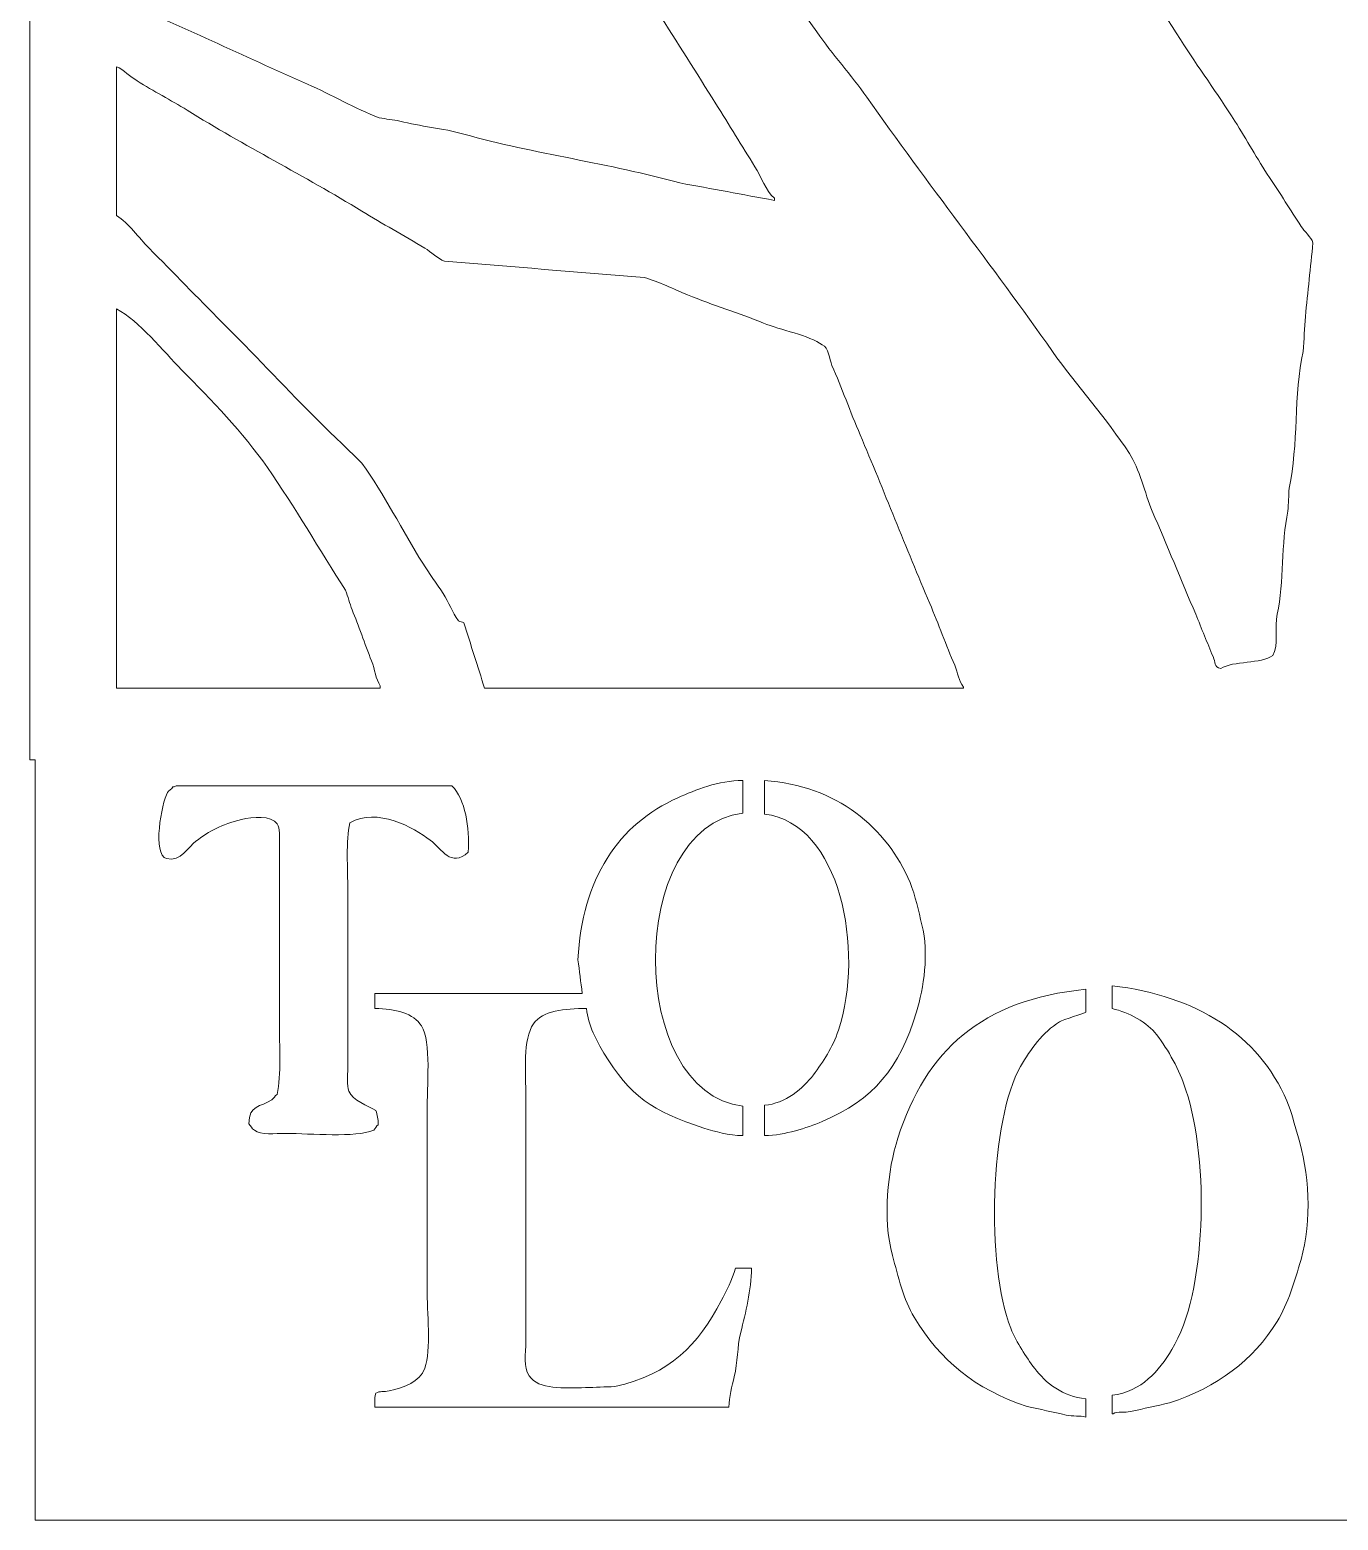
# Model space of a CAD drawing. Header units: centimetres. Extents: x -9.7 to 9.8, y -11.5 to 4.4.
# Drawn here: x -9.66 to -4.92, y -11.55 to -6.15 of the extents above; entities that cross this region are included whole.
import ezdxf

# ---------------------------------------------------------------- set-up
doc = ezdxf.new("R2010")
doc.units = ezdxf.units.CM
doc.header["$MEASUREMENT"] = 0
doc.layers.add('layer 1', color=7, linetype='Continuous')

msp = doc.modelspace()

# ---------------------------------------------------------------- linework, layer by layer
at = {"layer": 'layer 1', "color": 250, "lineweight": 9}
for points, knots in [([(-9.65926, 4.42068), (-6.61241, 4.42068), (-3.56466, 4.42068), (-0.51781, 4.42068), (-0.51781, 4.42068), (-0.51781, -0.9355), (-0.57291, -6.25911), (-0.57291, -11.54931), (-0.57291, -11.54931), (-3.59483, -11.54931), (-6.61765, -11.54931), (-9.63958, -11.54931), (-9.63958, -11.54931), (-9.63958, -10.63068), (-9.63958, -9.71178), (-9.63958, -8.79315), (-9.63958, -8.79315), (-9.64614, -8.79315), (-9.6527, -8.79315), (-9.65926, -8.79315), (-9.65926, -8.79315), (-9.65926, -4.38898), (-9.65926, 0.01651), (-9.65926, 4.42068)], [0, 0, 0, 0, 0.1428571, 0.1428571, 0.1428571, 0.1428571, 0.2857143, 0.2857143, 0.2857143, 0.2857143, 0.4285714, 0.4285714, 0.4285714, 0.4285714, 0.5714286, 0.5714286, 0.5714286, 0.5714286, 0.7142857, 0.7142857, 0.7142857, 0.7142857, 1, 1, 1, 1]), ([(-9.34507, -5.28495), (-9.34507, -5.53429), (-9.34507, -5.78371), (-9.34507, -6.03305), (-9.34507, -6.03305), (-9.11302, -6.1332), (-8.88558, -6.24128), (-8.65248, -6.3441), (-8.65248, -6.3441), (-8.56751, -6.38158), (-8.48001, -6.43345), (-8.39276, -6.46616), (-8.39276, -6.46616), (-8.36783, -6.4701), (-8.34291, -6.47404), (-8.31799, -6.47797), (-8.31799, -6.47797), (-8.2437, -6.49809), (-8.1638, -6.50321), (-8.08581, -6.52522), (-8.08581, -6.52522), (-7.8292, -6.59763), (-7.557, -6.63103), (-7.30271, -6.7024), (-7.30271, -6.7024), (-7.1886, -6.7234), (-7.07445, -6.7444), (-6.96035, -6.7654), (-6.96035, -6.7654), (-6.96035, -6.76278), (-6.96035, -6.76015), (-6.96035, -6.75752), (-6.96035, -6.75752), (-6.99265, -6.73089), (-7.00837, -6.67959), (-7.03118, -6.64334), (-7.03118, -6.64334), (-7.07835, -6.56837), (-7.12459, -6.49165), (-7.17285, -6.41497), (-7.17285, -6.41497), (-7.31249, -6.19306), (-7.45513, -5.96823), (-7.59391, -5.74562), (-7.59391, -5.74562), (-7.64836, -5.6583), (-7.70129, -5.57125), (-7.75525, -5.48576), (-7.75525, -5.48576), (-7.77166, -5.45976), (-7.78724, -5.40059), (-7.82215, -5.3952), (-7.82215, -5.3952), (-7.84691, -5.38021), (-7.88876, -5.39071), (-7.92053, -5.38339), (-7.92053, -5.38339), (-8.00423, -5.3641), (-8.09594, -5.37194), (-8.18419, -5.35189), (-8.18419, -5.35189), (-8.24594, -5.33786), (-8.3145, -5.3433), (-8.38095, -5.32826), (-8.38095, -5.32826), (-8.44208, -5.31442), (-8.51615, -5.31438), (-8.57771, -5.3007), (-8.57771, -5.3007), (-8.60702, -5.29419), (-8.6477, -5.30215), (-8.67215, -5.29676), (-8.67215, -5.29676), (-8.73642, -5.29676), (-8.80071, -5.29676), (-8.86498, -5.29676), (-8.86498, -5.29676), (-8.9195, -5.2849), (-8.99445, -5.30576), (-9.05387, -5.29283), (-9.05387, -5.29283), (-9.09027, -5.2849), (-9.14462, -5.2889), (-9.18766, -5.28889), (-9.18766, -5.28889), (-9.24013, -5.28758), (-9.29261, -5.28626), (-9.34507, -5.28495)], [0, 0, 0, 0, 0.0434783, 0.0434783, 0.0434783, 0.0434783, 0.0869565, 0.0869565, 0.0869565, 0.0869565, 0.1304348, 0.1304348, 0.1304348, 0.1304348, 0.173913, 0.173913, 0.173913, 0.173913, 0.2173913, 0.2173913, 0.2173913, 0.2173913, 0.2608696, 0.2608696, 0.2608696, 0.2608696, 0.3043478, 0.3043478, 0.3043478, 0.3043478, 0.3478261, 0.3478261, 0.3478261, 0.3478261, 0.3913043, 0.3913043, 0.3913043, 0.3913043, 0.4347826, 0.4347826, 0.4347826, 0.4347826, 0.4782609, 0.4782609, 0.4782609, 0.4782609, 0.5217391, 0.5217391, 0.5217391, 0.5217391, 0.5652174, 0.5652174, 0.5652174, 0.5652174, 0.6086957, 0.6086957, 0.6086957, 0.6086957, 0.6521739, 0.6521739, 0.6521739, 0.6521739, 0.6956522, 0.6956522, 0.6956522, 0.6956522, 0.7391304, 0.7391304, 0.7391304, 0.7391304, 0.7826087, 0.7826087, 0.7826087, 0.7826087, 0.826087, 0.826087, 0.826087, 0.826087, 0.8695652, 0.8695652, 0.8695652, 0.8695652, 0.9130435, 0.9130435, 0.9130435, 0.9130435, 1, 1, 1, 1]), ([(-7.34993, -5.41095), (-7.34993, -5.41357), (-7.34993, -5.4162), (-7.34993, -5.41882), (-7.34993, -5.41882), (-7.32085, -5.44013), (-7.304, -5.4796), (-7.28303, -5.50938), (-7.28303, -5.50938), (-7.24403, -5.56478), (-7.20092, -5.61811), (-7.16104, -5.67475), (-7.16104, -5.67475), (-7.04699, -5.83676), (-6.92181, -5.99184), (-6.80687, -6.15511), (-6.80687, -6.15511), (-6.75046, -6.23525), (-6.68236, -6.31127), (-6.62585, -6.39135), (-6.62585, -6.39135), (-6.40602, -6.70295), (-6.17245, -7.00091), (-5.95294, -7.31269), (-5.95294, -7.31269), (-5.86575, -7.43654), (-5.75609, -7.55663), (-5.67354, -7.68281), (-5.67354, -7.68281), (-5.63854, -7.7363), (-5.61743, -7.82886), (-5.5909, -7.89149), (-5.5909, -7.89149), (-5.539, -8.01404), (-5.48535, -8.14286), (-5.43349, -8.26554), (-5.43349, -8.26554), (-5.41143, -8.31774), (-5.39183, -8.36994), (-5.37053, -8.4191), (-5.37053, -8.4191), (-5.3616, -8.43971), (-5.36752, -8.45669), (-5.34298, -8.46241), (-5.34298, -8.46241), (-5.29696, -8.43331), (-5.19688, -8.44621), (-5.15409, -8.41516), (-5.15409, -8.41516), (-5.13141, -8.37881), (-5.14884, -8.31257), (-5.13835, -8.26554), (-5.13835, -8.26554), (-5.11199, -8.14735), (-5.12556, -8.00997), (-5.099, -7.89149), (-5.099, -7.89149), (-5.09769, -7.86393), (-5.09638, -7.83636), (-5.09507, -7.8088), (-5.09507, -7.8088), (-5.06006, -7.65091), (-5.07932, -7.4704), (-5.04391, -7.31269), (-5.04391, -7.31269), (-5.04129, -7.2707), (-5.03866, -7.22869), (-5.03604, -7.1867), (-5.03604, -7.1867), (-5.02686, -7.09746), (-5.01767, -7.0082), (-5.00849, -6.91896), (-5.00849, -6.91896), (-5.01496, -6.89867), (-5.04058, -6.87761), (-5.05178, -6.8599), (-5.05178, -6.8599), (-5.09, -6.79944), (-5.12741, -6.74077), (-5.1659, -6.68272), (-5.1659, -6.68272), (-5.21083, -6.61494), (-5.24837, -6.54683), (-5.29183, -6.47797), (-5.29183, -6.47797), (-5.35417, -6.37918), (-5.42609, -6.28147), (-5.48859, -6.18267), (-5.48859, -6.18267), (-5.56924, -6.05516), (-5.65298, -5.93059), (-5.73257, -5.80468), (-5.73257, -5.80468), (-5.75107, -5.77542), (-5.7895, -5.68975), (-5.81914, -5.67869), (-5.81914, -5.67869), (-5.85463, -5.65704), (-5.91292, -5.6664), (-5.95687, -5.65506), (-5.95687, -5.65506), (-6.05103, -5.6308), (-6.15328, -5.62928), (-6.25201, -5.60388), (-6.25201, -5.60388), (-6.38162, -5.57053), (-6.52752, -5.56222), (-6.65734, -5.52907), (-6.65734, -5.52907), (-6.68095, -5.52644), (-6.70456, -5.52382), (-6.72817, -5.52119), (-6.72817, -5.52119), (-6.82236, -5.49704), (-6.92452, -5.49527), (-7.02331, -5.47001), (-7.02331, -5.47001), (-7.1258, -5.4438), (-7.24253, -5.42474), (-7.34993, -5.41095)], [0, 0, 0, 0, 0.0322581, 0.0322581, 0.0322581, 0.0322581, 0.0645161, 0.0645161, 0.0645161, 0.0645161, 0.0967742, 0.0967742, 0.0967742, 0.0967742, 0.1290323, 0.1290323, 0.1290323, 0.1290323, 0.1612903, 0.1612903, 0.1612903, 0.1612903, 0.1935484, 0.1935484, 0.1935484, 0.1935484, 0.2258065, 0.2258065, 0.2258065, 0.2258065, 0.2580645, 0.2580645, 0.2580645, 0.2580645, 0.2903226, 0.2903226, 0.2903226, 0.2903226, 0.3225806, 0.3225806, 0.3225806, 0.3225806, 0.3548387, 0.3548387, 0.3548387, 0.3548387, 0.3870968, 0.3870968, 0.3870968, 0.3870968, 0.4193548, 0.4193548, 0.4193548, 0.4193548, 0.4516129, 0.4516129, 0.4516129, 0.4516129, 0.483871, 0.483871, 0.483871, 0.483871, 0.516129, 0.516129, 0.516129, 0.516129, 0.5483871, 0.5483871, 0.5483871, 0.5483871, 0.5806452, 0.5806452, 0.5806452, 0.5806452, 0.6129032, 0.6129032, 0.6129032, 0.6129032, 0.6451613, 0.6451613, 0.6451613, 0.6451613, 0.6774194, 0.6774194, 0.6774194, 0.6774194, 0.7096774, 0.7096774, 0.7096774, 0.7096774, 0.7419355, 0.7419355, 0.7419355, 0.7419355, 0.7741935, 0.7741935, 0.7741935, 0.7741935, 0.8064516, 0.8064516, 0.8064516, 0.8064516, 0.8387097, 0.8387097, 0.8387097, 0.8387097, 0.8709677, 0.8709677, 0.8709677, 0.8709677, 0.9032258, 0.9032258, 0.9032258, 0.9032258, 0.9354839, 0.9354839, 0.9354839, 0.9354839, 1, 1, 1, 1]), ([(-8.01104, -8.53328), (-7.43263, -8.53328), (-6.85404, -8.53328), (-6.27562, -8.53328), (-6.27562, -8.53328), (-6.27562, -8.53197), (-6.27562, -8.53066), (-6.27562, -8.52935), (-6.27562, -8.52935), (-6.29209, -8.50715), (-6.29543, -8.47802), (-6.3071, -8.4506), (-6.3071, -8.4506), (-6.33817, -8.3776), (-6.36532, -8.30205), (-6.39761, -8.22617), (-6.39761, -8.22617), (-6.48289, -8.02578), (-6.56428, -7.8165), (-6.64946, -7.61587), (-6.64946, -7.61587), (-6.68546, -7.53109), (-6.71641, -7.44548), (-6.75178, -7.36388), (-6.75178, -7.36388), (-6.76202, -7.34026), (-6.76395, -7.29917), (-6.7872, -7.28907), (-6.7872, -7.28907), (-6.83379, -7.25442), (-6.94008, -7.23501), (-6.9997, -7.21032), (-6.9997, -7.21032), (-7.0887, -7.17348), (-7.18293, -7.1459), (-7.27516, -7.10795), (-7.27516, -7.10795), (-7.32426, -7.08775), (-7.38079, -7.05927), (-7.43257, -7.04496), (-7.43257, -7.04496), (-7.6739, -7.02527), (-7.91531, -7.00558), (-8.15664, -6.98589), (-8.15664, -6.98589), (-8.17967, -6.97651), (-8.2061, -6.9518), (-8.22748, -6.93865), (-8.22748, -6.93865), (-8.30344, -6.89189), (-8.38147, -6.85047), (-8.45572, -6.80478), (-8.45572, -6.80478), (-8.66454, -6.67627), (-8.88101, -6.56795), (-9.08928, -6.4386), (-9.08928, -6.4386), (-9.14789, -6.4022), (-9.21012, -6.36965), (-9.2703, -6.33229), (-9.2703, -6.33229), (-9.29356, -6.31786), (-9.32017, -6.29125), (-9.34507, -6.28111), (-9.34507, -6.28111), (-9.34507, -6.46089), (-9.34507, -6.64074), (-9.34507, -6.82052), (-9.34507, -6.82052), (-9.29981, -6.84796), (-9.2641, -6.90153), (-9.22701, -6.93865), (-9.22701, -6.93865), (-9.13847, -7.02724), (-9.05189, -7.11779), (-8.96336, -7.20639), (-8.96336, -7.20639), (-8.85186, -7.31796), (-8.74426, -7.43339), (-8.6328, -7.545), (-8.6328, -7.545), (-8.57378, -7.60274), (-8.51474, -7.6605), (-8.45572, -7.71824), (-8.45572, -7.71824), (-8.37449, -7.82976), (-8.30956, -7.96242), (-8.23535, -8.08048), (-8.23535, -8.08048), (-8.21246, -8.1169), (-8.18349, -8.15433), (-8.16058, -8.19073), (-8.16058, -8.19073), (-8.14006, -8.22333), (-8.12819, -8.25832), (-8.10548, -8.28917), (-8.10548, -8.28917), (-8.10087, -8.29543), (-8.09112, -8.29181), (-8.08581, -8.29704), (-8.08581, -8.29704), (-8.06089, -8.37578), (-8.03596, -8.45454), (-8.01104, -8.53328)], [0, 0, 0, 0, 0.037037, 0.037037, 0.037037, 0.037037, 0.0740741, 0.0740741, 0.0740741, 0.0740741, 0.1111111, 0.1111111, 0.1111111, 0.1111111, 0.1481481, 0.1481481, 0.1481481, 0.1481481, 0.1851852, 0.1851852, 0.1851852, 0.1851852, 0.2222222, 0.2222222, 0.2222222, 0.2222222, 0.2592593, 0.2592593, 0.2592593, 0.2592593, 0.2962963, 0.2962963, 0.2962963, 0.2962963, 0.3333333, 0.3333333, 0.3333333, 0.3333333, 0.3703704, 0.3703704, 0.3703704, 0.3703704, 0.4074074, 0.4074074, 0.4074074, 0.4074074, 0.4444444, 0.4444444, 0.4444444, 0.4444444, 0.4814815, 0.4814815, 0.4814815, 0.4814815, 0.5185185, 0.5185185, 0.5185185, 0.5185185, 0.5555556, 0.5555556, 0.5555556, 0.5555556, 0.5925926, 0.5925926, 0.5925926, 0.5925926, 0.6296296, 0.6296296, 0.6296296, 0.6296296, 0.6666667, 0.6666667, 0.6666667, 0.6666667, 0.7037037, 0.7037037, 0.7037037, 0.7037037, 0.7407407, 0.7407407, 0.7407407, 0.7407407, 0.7777778, 0.7777778, 0.7777778, 0.7777778, 0.8148148, 0.8148148, 0.8148148, 0.8148148, 0.8518519, 0.8518519, 0.8518519, 0.8518519, 0.8888889, 0.8888889, 0.8888889, 0.8888889, 0.9259259, 0.9259259, 0.9259259, 0.9259259, 1, 1, 1, 1]), ([(-9.34507, -8.53328), (-9.02635, -8.53328), (-8.70754, -8.53328), (-8.38882, -8.53328), (-8.38882, -8.53328), (-8.38882, -8.53066), (-8.38882, -8.52803), (-8.38882, -8.52541), (-8.38882, -8.52541), (-8.40681, -8.50043), (-8.40775, -8.46541), (-8.4203, -8.43485), (-8.4203, -8.43485), (-8.44588, -8.37257), (-8.46718, -8.30548), (-8.49114, -8.24979), (-8.49114, -8.24979), (-8.499, -8.22617), (-8.50688, -8.20254), (-8.51475, -8.17892), (-8.51475, -8.17892), (-8.60912, -8.03271), (-8.69857, -7.87603), (-8.79808, -7.73399), (-8.79808, -7.73399), (-8.88785, -7.60587), (-8.99963, -7.48916), (-9.10896, -7.37963), (-9.10896, -7.37963), (-9.17458, -7.31389), (-9.26302, -7.20155), (-9.34507, -7.15914), (-9.34507, -7.15914), (-9.34507, -7.61714), (-9.34507, -8.07528), (-9.34507, -8.53328)], [0, 0, 0, 0, 0.1, 0.1, 0.1, 0.1, 0.2, 0.2, 0.2, 0.2, 0.3, 0.3, 0.3, 0.3, 0.4, 0.4, 0.4, 0.4, 0.5, 0.5, 0.5, 0.5, 0.6, 0.6, 0.6, 0.6, 0.7, 0.7, 0.7, 0.7, 0.8, 0.8, 0.8, 0.8, 1, 1, 1, 1]), ([(-9.12864, -8.88765), (-9.13286, -8.89061), (-9.13236, -8.89001), (-9.14044, -8.89158), (-9.14044, -8.89158), (-9.14537, -8.89892), (-9.15634, -8.90454), (-9.16012, -8.91127), (-9.16012, -8.91127), (-9.18196, -8.95029), (-9.21602, -9.13692), (-9.16405, -9.15145), (-9.16405, -9.15145), (-9.11297, -9.16574), (-9.08162, -9.1064), (-9.0578, -9.08845), (-9.0578, -9.08845), (-9.00731, -9.05038), (-8.96564, -9.02823), (-8.89252, -9.00971), (-8.89252, -9.00971), (-8.85089, -8.99916), (-8.78512, -8.99459), (-8.76266, -9.02545), (-8.76266, -9.02545), (-8.75128, -9.04058), (-8.75479, -9.07387), (-8.75479, -9.10027), (-8.75479, -9.10027), (-8.75479, -9.15801), (-8.75479, -9.21577), (-8.75479, -9.27351), (-8.75479, -9.27351), (-8.75479, -9.43099), (-8.75479, -9.58851), (-8.75479, -9.74599), (-8.75479, -9.74599), (-8.75479, -9.83062), (-8.74735, -9.93407), (-8.76266, -10.00586), (-8.76266, -10.00586), (-8.77104, -10.01106), (-8.77498, -10.02057), (-8.78234, -10.02555), (-8.78234, -10.02555), (-8.82252, -10.05272), (-8.86532, -10.04281), (-8.86498, -10.11217), (-8.86498, -10.11217), (-8.85732, -10.12131), (-8.85551, -10.12887), (-8.8453, -10.13579), (-8.8453, -10.13579), (-8.8229, -10.15345), (-8.77046, -10.14761), (-8.73118, -10.14761), (-8.73118, -10.14761), (-8.63941, -10.14761), (-8.48086, -10.16375), (-8.41243, -10.13579), (-8.41243, -10.13579), (-8.40817, -10.12888), (-8.40253, -10.12155), (-8.39669, -10.11611), (-8.39669, -10.11611), (-8.39639, -10.09289), (-8.40054, -10.08149), (-8.40456, -10.06492), (-8.40456, -10.06492), (-8.4331, -10.04716), (-8.49035, -10.02742), (-8.50294, -9.99405), (-8.50294, -9.99405), (-8.51102, -9.97261), (-8.50687, -9.9386), (-8.50688, -9.91137), (-8.50688, -9.91137), (-8.50688, -9.84575), (-8.50688, -9.78011), (-8.50688, -9.71449), (-8.50688, -9.71449), (-8.50688, -9.56489), (-8.50688, -9.41524), (-8.50688, -9.26564), (-8.50688, -9.26564), (-8.50688, -9.18633), (-8.51417, -9.08794), (-8.49901, -9.02152), (-8.49901, -9.02152), (-8.39991, -8.96377), (-8.26854, -9.03928), (-8.2078, -9.08452), (-8.2078, -9.08452), (-8.16575, -9.11583), (-8.13356, -9.18582), (-8.07007, -9.12782), (-8.07007, -9.12782), (-8.06442, -9.03702), (-8.08099, -8.93738), (-8.1291, -8.88765), (-8.1291, -8.88765), (-8.46224, -8.88765), (-8.79549, -8.88765), (-9.12864, -8.88765)], [0, 0, 0, 0, 0.037037, 0.037037, 0.037037, 0.037037, 0.0740741, 0.0740741, 0.0740741, 0.0740741, 0.1111111, 0.1111111, 0.1111111, 0.1111111, 0.1481481, 0.1481481, 0.1481481, 0.1481481, 0.1851852, 0.1851852, 0.1851852, 0.1851852, 0.2222222, 0.2222222, 0.2222222, 0.2222222, 0.2592593, 0.2592593, 0.2592593, 0.2592593, 0.2962963, 0.2962963, 0.2962963, 0.2962963, 0.3333333, 0.3333333, 0.3333333, 0.3333333, 0.3703704, 0.3703704, 0.3703704, 0.3703704, 0.4074074, 0.4074074, 0.4074074, 0.4074074, 0.4444444, 0.4444444, 0.4444444, 0.4444444, 0.4814815, 0.4814815, 0.4814815, 0.4814815, 0.5185185, 0.5185185, 0.5185185, 0.5185185, 0.5555556, 0.5555556, 0.5555556, 0.5555556, 0.5925926, 0.5925926, 0.5925926, 0.5925926, 0.6296296, 0.6296296, 0.6296296, 0.6296296, 0.6666667, 0.6666667, 0.6666667, 0.6666667, 0.7037037, 0.7037037, 0.7037037, 0.7037037, 0.7407407, 0.7407407, 0.7407407, 0.7407407, 0.7777778, 0.7777778, 0.7777778, 0.7777778, 0.8148148, 0.8148148, 0.8148148, 0.8148148, 0.8518519, 0.8518519, 0.8518519, 0.8518519, 0.8888889, 0.8888889, 0.8888889, 0.8888889, 0.9259259, 0.9259259, 0.9259259, 0.9259259, 1, 1, 1, 1]), ([(-7.65687, -9.63968), (-7.90739, -9.63968), (-8.15798, -9.63968), (-8.4085, -9.63968), (-8.4085, -9.63968), (-8.4085, -9.65806), (-8.4085, -9.67644), (-8.4085, -9.69481), (-8.4085, -9.69481), (-8.33314, -9.69426), (-8.26877, -9.71268), (-8.23928, -9.75781), (-8.23928, -9.75781), (-8.20352, -9.81253), (-8.2196, -9.97938), (-8.2196, -10.06886), (-8.2196, -10.06886), (-8.2196, -10.28277), (-8.2196, -10.49674), (-8.2196, -10.71065), (-8.2196, -10.71065), (-8.21961, -10.79105), (-8.2039, -10.93519), (-8.22748, -10.99808), (-8.22748, -10.99808), (-8.24705, -11.05027), (-8.29993, -11.06634), (-8.35734, -11.08077), (-8.35734, -11.08077), (-8.37514, -11.08524), (-8.39179, -11.08052), (-8.40456, -11.08864), (-8.40456, -11.08864), (-8.41103, -11.09839), (-8.40898, -11.12369), (-8.4085, -11.13983), (-8.4085, -11.13983), (-7.98091, -11.13983), (-7.5532, -11.13983), (-7.12562, -11.13983), (-7.12562, -11.13983), (-7.12463, -11.10226), (-7.11411, -11.06271), (-7.10595, -11.02958), (-7.10595, -11.02958), (-7.09229, -10.97411), (-7.09653, -10.92377), (-7.08234, -10.86815), (-7.08234, -10.86815), (-7.06424, -10.79721), (-7.04562, -10.71524), (-7.04299, -10.63584), (-7.04299, -10.63584), (-7.06266, -10.63584), (-7.08234, -10.63584), (-7.10201, -10.63584), (-7.10201, -10.63584), (-7.11253, -10.67841), (-7.1348, -10.71859), (-7.15317, -10.75396), (-7.15317, -10.75396), (-7.23709, -10.91553), (-7.33854, -11.01883), (-7.53882, -11.06502), (-7.53882, -11.06502), (-7.57423, -11.06633), (-7.60966, -11.06764), (-7.64507, -11.06895), (-7.64507, -11.06895), (-7.72384, -11.06909), (-7.81424, -11.07829), (-7.8497, -11.02564), (-7.8497, -11.02564), (-7.87094, -10.9941), (-7.86151, -10.94889), (-7.8615, -10.89965), (-7.8615, -10.89965), (-7.8615, -10.81041), (-7.8615, -10.72114), (-7.8615, -10.6319), (-7.8615, -10.6319), (-7.8615, -10.42718), (-7.8615, -10.2224), (-7.8615, -10.01767), (-7.8615, -10.01767), (-7.8615, -9.92375), (-7.87266, -9.80706), (-7.83396, -9.74993), (-7.83396, -9.74993), (-7.80182, -9.7025), (-7.72102, -9.69422), (-7.64113, -9.69481), (-7.64113, -9.69481), (-7.63644, -9.75572), (-7.60416, -9.81355), (-7.57817, -9.85624), (-7.57817, -9.85624), (-7.48353, -10.0117), (-7.40529, -10.06703), (-7.21613, -10.12792), (-7.21613, -10.12792), (-7.17567, -10.14094), (-7.1266, -10.15483), (-7.07447, -10.15548), (-7.07447, -10.15548), (-7.07447, -10.12005), (-7.07447, -10.0846), (-7.07447, -10.04917), (-7.07447, -10.04917), (-7.4961, -9.99875), (-7.49885, -9.03706), (-7.07447, -8.98608), (-7.07447, -8.98608), (-7.07447, -8.94671), (-7.07447, -8.90733), (-7.07447, -8.86796), (-7.07447, -8.86796), (-7.16513, -8.86775), (-7.24578, -8.90261), (-7.31058, -8.93096), (-7.31058, -8.93096), (-7.52458, -9.02459), (-7.65864, -9.22682), (-7.67261, -9.51763), (-7.67261, -9.51763), (-7.66737, -9.55831), (-7.66212, -9.59901), (-7.65687, -9.63968)], [0, 0, 0, 0, 0.030303, 0.030303, 0.030303, 0.030303, 0.0606061, 0.0606061, 0.0606061, 0.0606061, 0.0909091, 0.0909091, 0.0909091, 0.0909091, 0.1212121, 0.1212121, 0.1212121, 0.1212121, 0.1515152, 0.1515152, 0.1515152, 0.1515152, 0.1818182, 0.1818182, 0.1818182, 0.1818182, 0.2121212, 0.2121212, 0.2121212, 0.2121212, 0.2424242, 0.2424242, 0.2424242, 0.2424242, 0.2727273, 0.2727273, 0.2727273, 0.2727273, 0.3030303, 0.3030303, 0.3030303, 0.3030303, 0.3333333, 0.3333333, 0.3333333, 0.3333333, 0.3636364, 0.3636364, 0.3636364, 0.3636364, 0.3939394, 0.3939394, 0.3939394, 0.3939394, 0.4242424, 0.4242424, 0.4242424, 0.4242424, 0.4545455, 0.4545455, 0.4545455, 0.4545455, 0.4848485, 0.4848485, 0.4848485, 0.4848485, 0.5151515, 0.5151515, 0.5151515, 0.5151515, 0.5454545, 0.5454545, 0.5454545, 0.5454545, 0.5757576, 0.5757576, 0.5757576, 0.5757576, 0.6060606, 0.6060606, 0.6060606, 0.6060606, 0.6363636, 0.6363636, 0.6363636, 0.6363636, 0.6666667, 0.6666667, 0.6666667, 0.6666667, 0.6969697, 0.6969697, 0.6969697, 0.6969697, 0.7272727, 0.7272727, 0.7272727, 0.7272727, 0.7575758, 0.7575758, 0.7575758, 0.7575758, 0.7878788, 0.7878788, 0.7878788, 0.7878788, 0.8181818, 0.8181818, 0.8181818, 0.8181818, 0.8484848, 0.8484848, 0.8484848, 0.8484848, 0.8787879, 0.8787879, 0.8787879, 0.8787879, 0.9090909, 0.9090909, 0.9090909, 0.9090909, 0.9393939, 0.9393939, 0.9393939, 0.9393939, 1, 1, 1, 1]), ([(-6.99627, -8.86796), (-6.99627, -8.90864), (-6.99627, -8.94934), (-6.99627, -8.99002), (-6.99627, -8.99002), (-6.72072, -9.023), (-6.6329, -9.48319), (-6.72868, -9.77356), (-6.72868, -9.77356), (-6.74963, -9.83706), (-6.78371, -9.88739), (-6.81919, -9.93499), (-6.81919, -9.93499), (-6.85515, -9.98322), (-6.92075, -10.03962), (-6.99627, -10.04523), (-6.99627, -10.04523), (-6.99627, -10.08198), (-6.99627, -10.11874), (-6.99627, -10.15548), (-6.99627, -10.15548), (-6.91906, -10.15312), (-6.8453, -10.12864), (-6.78771, -10.10429), (-6.78771, -10.10429), (-6.60135, -10.02554), (-6.50687, -9.91101), (-6.44534, -9.70662), (-6.44534, -9.70662), (-6.41958, -9.62103), (-6.39971, -9.49456), (-6.42567, -9.39163), (-6.42567, -9.39163), (-6.43859, -9.34038), (-6.44901, -9.28579), (-6.46895, -9.23807), (-6.46895, -9.23807), (-6.55242, -9.03836), (-6.73476, -8.8865), (-6.99627, -8.86796)], [0, 0, 0, 0, 0.0909091, 0.0909091, 0.0909091, 0.0909091, 0.1818182, 0.1818182, 0.1818182, 0.1818182, 0.2727273, 0.2727273, 0.2727273, 0.2727273, 0.3636364, 0.3636364, 0.3636364, 0.3636364, 0.4545455, 0.4545455, 0.4545455, 0.4545455, 0.5454545, 0.5454545, 0.5454545, 0.5454545, 0.6363636, 0.6363636, 0.6363636, 0.6363636, 0.7272727, 0.7272727, 0.7272727, 0.7272727, 0.8181818, 0.8181818, 0.8181818, 0.8181818, 1, 1, 1, 1]), ([(-5.7365, -9.61212), (-5.7365, -9.63968), (-5.7365, -9.66725), (-5.7365, -9.69481), (-5.7365, -9.69481), (-5.67575, -9.7086), (-5.60766, -9.74604), (-5.57516, -9.7893), (-5.57516, -9.7893), (-5.53186, -9.84695), (-5.49364, -9.91448), (-5.46891, -9.99011), (-5.46891, -9.99011), (-5.38308, -10.25254), (-5.39395, -10.72747), (-5.52007, -10.93114), (-5.52007, -10.93114), (-5.56725, -11.00734), (-5.62807, -11.08351), (-5.7365, -11.09651), (-5.7365, -11.09651), (-5.7365, -11.11883), (-5.7365, -11.14114), (-5.7365, -11.16345), (-5.7365, -11.16345), (-5.73519, -11.16345), (-5.73388, -11.16345), (-5.73257, -11.16345), (-5.73257, -11.16345), (-5.71648, -11.15374), (-5.69069, -11.16062), (-5.6696, -11.15558), (-5.6696, -11.15558), (-5.62239, -11.14508), (-5.57516, -11.13458), (-5.52794, -11.12408), (-5.52794, -11.12408), (-5.35608, -11.06751), (-5.22544, -10.97004), (-5.13835, -10.82877), (-5.13835, -10.82877), (-5.09857, -10.76423), (-5.07512, -10.68329), (-5.05178, -10.60434), (-5.05178, -10.60434), (-5.01105, -10.46656), (-5.02271, -10.28169), (-5.06358, -10.15548), (-5.06358, -10.15548), (-5.0783, -10.11004), (-5.08496, -10.07101), (-5.10293, -10.02948), (-5.10293, -10.02948), (-5.20662, -9.79001), (-5.42944, -9.64848), (-5.7365, -9.61212)], [0, 0, 0, 0, 0.0666667, 0.0666667, 0.0666667, 0.0666667, 0.1333333, 0.1333333, 0.1333333, 0.1333333, 0.2, 0.2, 0.2, 0.2, 0.2666667, 0.2666667, 0.2666667, 0.2666667, 0.3333333, 0.3333333, 0.3333333, 0.3333333, 0.4, 0.4, 0.4, 0.4, 0.4666667, 0.4666667, 0.4666667, 0.4666667, 0.5333333, 0.5333333, 0.5333333, 0.5333333, 0.6, 0.6, 0.6, 0.6, 0.6666667, 0.6666667, 0.6666667, 0.6666667, 0.7333333, 0.7333333, 0.7333333, 0.7333333, 0.8, 0.8, 0.8, 0.8, 0.8666667, 0.8666667, 0.8666667, 0.8666667, 1, 1, 1, 1]), ([(-5.83221, -11.10921), (-5.91347, -11.10328), (-5.97901, -11.05032), (-6.01717, -10.99896), (-6.01717, -10.99896), (-6.0499, -10.95492), (-6.08111, -10.90893), (-6.10374, -10.85328), (-6.10374, -10.85328), (-6.19573, -10.6271), (-6.17818, -10.0933), (-6.06833, -9.90437), (-6.06833, -9.90437), (-6.03201, -9.84192), (-5.98766, -9.78062), (-5.92666, -9.74294), (-5.92666, -9.74294), (-5.91531, -9.73593), (-5.83537, -9.71172), (-5.83221, -9.7075), (-5.83221, -9.7075), (-5.83221, -9.67994), (-5.83221, -9.65238), (-5.83221, -9.62482), (-5.83221, -9.62482), (-6.2103, -9.66305), (-6.41076, -9.84628), (-6.513, -10.16424), (-6.513, -10.16424), (-6.54984, -10.27879), (-6.56945, -10.45625), (-6.53268, -10.58948), (-6.53268, -10.58948), (-6.51151, -10.66617), (-6.49205, -10.75106), (-6.45398, -10.81391), (-6.45398, -10.81391), (-6.35925, -10.97025), (-6.23413, -11.07474), (-6.04471, -11.13677), (-6.04471, -11.13677), (-5.9975, -11.14727), (-5.95027, -11.15777), (-5.90305, -11.16827), (-5.90305, -11.16827), (-5.87812, -11.17407), (-5.85324, -11.16912), (-5.83221, -11.17614), (-5.83221, -11.17614), (-5.83221, -11.15384), (-5.83221, -11.13152), (-5.83221, -11.10921)], [0, 0, 0, 0, 0.0714286, 0.0714286, 0.0714286, 0.0714286, 0.1428571, 0.1428571, 0.1428571, 0.1428571, 0.2142857, 0.2142857, 0.2142857, 0.2142857, 0.2857143, 0.2857143, 0.2857143, 0.2857143, 0.3571429, 0.3571429, 0.3571429, 0.3571429, 0.4285714, 0.4285714, 0.4285714, 0.4285714, 0.5, 0.5, 0.5, 0.5, 0.5714286, 0.5714286, 0.5714286, 0.5714286, 0.6428571, 0.6428571, 0.6428571, 0.6428571, 0.7142857, 0.7142857, 0.7142857, 0.7142857, 0.7857143, 0.7857143, 0.7857143, 0.7857143, 0.8571429, 0.8571429, 0.8571429, 0.8571429, 1, 1, 1, 1])]:
    msp.add_open_spline(points, degree=3, knots=knots, dxfattribs=at)

doc.saveas('drawing.dxf')
